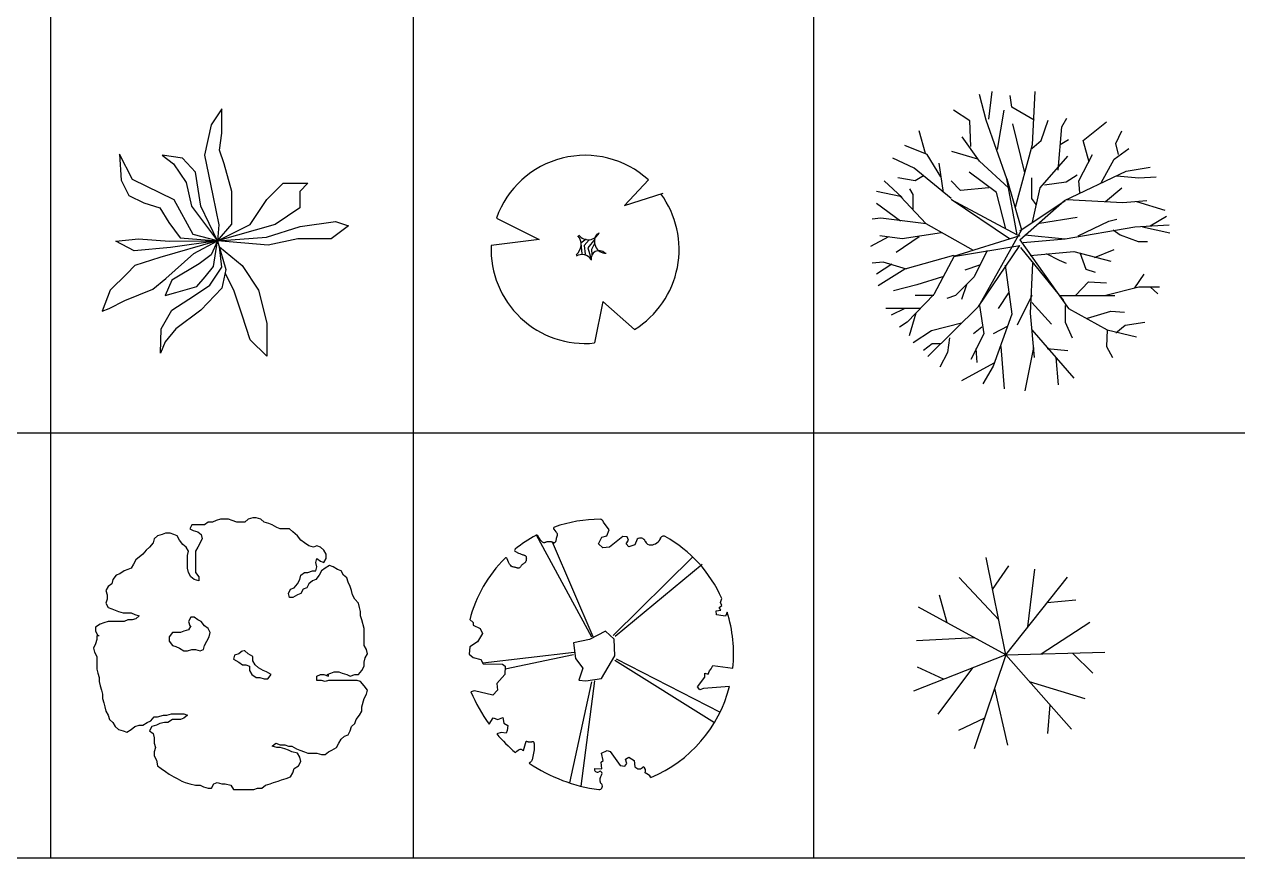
# Model space of a CAD drawing. Header units: millimetres. Extents: x -4017 to 59953, y -688 to 66564.
# Drawn here: x 37118 to 43862, y 9376 to 14005 of the extents above; entities that cross this region are included whole.
import ezdxf

# ---------------------------------------------------------------- set-up
doc = ezdxf.new("R2010")
doc.units = ezdxf.units.MM
doc.layers.add('www.cad-blocks.net', color=7, linetype='Continuous')

# ---------------------------------------------------------------- blocks, each defined once
blk = doc.blocks.new('A$C516926BB')
for p, q in [((39.7224, 38.5194), (39.7224, 0)), ((41.7391, 38.5194), (41.7391, 2.361)), ((43.9625, 38.5194), (43.9625, 0)), ((0, 2.361), (60.3118, 2.361)), ((41.7391, 2.361), (41.7391, 0)), ((0, 0), (62.4121, 0))]:
    blk.add_line(p, q)
blk = doc.blocks.new('A$C7E833217')
for p, q in [((0.6438, 1.5041), (0.6056, 1.6458)), ((0.6581, 1.5096), (0.6771, 1.6622)), ((0.7868, 1.575), (0.7773, 1.6404)), ((0.9013, 1.3679), (0.9156, 1.6622)), ((0.5532, 1.4987), (0.4626, 1.5586)), ((0.7057, 1.3406), (0.7439, 1.5586)), ((0.9108, 1.5041), (0.7868, 1.575)), ((0.5579, 1.357), (0.5532, 1.4987)), ((0.7582, 1.1772), (0.6438, 1.5041)), ((0.9489, 1.3897), (0.9871, 1.5041)), ((1.0634, 1.466), (1.092, 1.515)), ((1.1826, 1.3897), (1.3114, 1.4932)), ((0.3052, 1.3188), (0.2718, 1.4442)), ((0.8583, 1.2099), (0.7916, 1.4823)), ((1.0443, 1.2262), (1.0634, 1.466)), ((1.3638, 1.3733), (1.3972, 1.4442)), ((0.3147, 1.3134), (0.1907, 1.3624)), ((0.6056, 1.2753), (0.5102, 1.4115)), ((0.8059, 1.0191), (0.9013, 1.3679)), ((0.8965, 1.3461), (0.9489, 1.3897)), ((1.0539, 1.3679), (1.1015, 1.3951)), ((1.216, 1.2698), (1.1826, 1.3897)), ((1.3781, 1.3134), (1.3638, 1.3733)), ((0.2432, 1.2371), (0.124, 1.2916)), ((0.391, 1.1881), (0.3147, 1.3134)), ((0.5961, 1.2862), (0.453, 1.3297)), ((0.9442, 1.1281), (1.0968, 1.3025)), ((1.1588, 1.1663), (1.2351, 1.3134)), ((1.2827, 1.1554), (1.3543, 1.2862)), ((1.3543, 1.2862), (1.4353, 1.3461)), ((0.4482, 1.0682), (0.2432, 1.2371)), ((0.4053, 1.1009), (0.3815, 1.2644)), ((0.701, 1.1009), (0.5484, 1.2153)), ((0.7677, 1.1281), (0.6056, 1.2753)), ((1.0777, 1.0573), (1.421, 1.2208)), ((1.421, 1.2208), (1.5546, 1.2426)), ((0.1764, 1.0736), (0.0763, 1.1663)), ((0.248, 1.1663), (0.1526, 1.1826)), ((0.2957, 1.1935), (0.248, 1.1663)), ((0.5007, 1.1118), (0.4482, 1.1663)), ((0.8154, 0.8665), (0.7582, 1.1772)), ((0.7582, 1.1772), (0.8393, 0.8938)), ((0.8965, 1.0682), (0.8965, 1.1826)), ((0.968, 1.1445), (1.0872, 1.1608)), ((1.0872, 1.1608), (1.1492, 1.199)), ((1.1635, 1.1009), (1.1588, 1.1663)), ((1.3686, 1.1935), (1.4926, 1.1826)), ((1.4926, 1.1826), (1.5879, 1.1881)), ((0.1669, 1.0791), (0.0334, 1.1063)), ((0.31, 0.9265), (0.1669, 1.0791)), ((0.2384, 1.09), (0.2194, 1.1227)), ((0.2384, 1.0028), (0.2384, 1.09)), ((0.6581, 1.1281), (0.5007, 1.1118)), ((0.7534, 0.8992), (0.701, 1.1009)), ((0.9013, 0.9374), (0.9442, 1.1281)), ((1.3066, 1.0518), (1.3972, 1.1281)), ((0.1669, 0.9428), (0.0334, 1.0409)), ((0.7725, 0.8447), (0.4482, 1.0627)), ((0.4482, 1.0627), (0.8154, 0.8665)), ((0.8297, 0.8393), (1.0777, 1.0573)), ((0.8297, 0.8883), (1.0825, 1.0573)), ((0.9203, 1.0355), (0.8965, 1.0682)), ((1.092, 1.0627), (1.402, 1.0464)), ((1.402, 1.0464), (1.5355, 1.0573)), ((1.4783, 1.0518), (1.6356, 1.0028)), ((0.0572, 0.9592), (0.0095, 0.9537)), ((0.31, 0.9265), (0.0572, 0.9592)), ((0.9394, 0.9319), (1.1492, 0.9646)), ((1.3257, 0.9428), (1.3686, 0.9537)), ((1.5546, 0.9156), (1.6452, 0.9701)), ((0.3958, 0.8774), (0.1764, 0.8447)), ((0.5722, 0.7793), (0.31, 0.9265)), ((0.8393, 0.8938), (0.6008, 0.4687)), ((1.0825, 0.8447), (1.4687, 0.9101)), ((1.154, 0.8611), (1.3257, 0.9428)), ((1.3495, 0.8938), (1.3877, 0.8665)), ((1.4687, 0.9101), (1.6595, 0.921)), ((1.5116, 0.9101), (1.6642, 0.8774)), ((0.1001, 0.8556), (0, 0.8011)), ((0.1764, 0.8447), (0.0525, 0.8611)), ((0.2718, 0.8556), (0.1431, 0.7684)), ((0.8297, 0.8611), (0.4626, 0.7466)), ((0.8297, 0.8393), (1.1015, 0.4578)), ((0.8488, 0.8229), (1.0825, 0.8447)), ((0.8583, 0.8665), (1.0825, 0.8447)), ((1.3877, 0.8665), (1.4878, 0.8284)), ((1.4878, 0.8284), (1.5402, 0.8284)), ((0.4626, 0.7521), (0.1907, 0.6758)), ((0.4673, 0.7521), (0.3529, 0.5341)), ((0.4626, 0.7466), (0.8297, 0.8066)), ((0.6485, 0.7793), (0.577, 0.6322)), ((0.6008, 0.4687), (0.8297, 0.8066)), ((0.8345, 0.7957), (1.0729, 0.5014)), ((0.887, 0.7521), (1.1302, 0.7739)), ((0.9776, 0.763), (1.0491, 0.7248)), ((1.1302, 0.7739), (1.3352, 0.7194)), ((1.1635, 0.7684), (1.1969, 0.6758)), ((1.2446, 0.7412), (1.3543, 0.7848)), ((0.0715, 0.7139), (0.0095, 0.7085)), ((0.1192, 0.703), (0.0334, 0.6485)), ((0.1907, 0.6758), (0.0429, 0.5831)), ((0.2003, 0.6758), (0.0715, 0.7139)), ((0.6056, 0.6976), (0.5245, 0.6703)), ((0.7487, 0.6976), (0.7868, 0.4251)), ((0.9013, 0.7085), (0.887, 0.4305)), ((1.0491, 0.7248), (1.0872, 0.7085)), ((1.1969, 0.6758), (1.2494, 0.6594)), ((0.4006, 0.6322), (0.2575, 0.5886)), ((0.577, 0.6322), (0.4721, 0.5286)), ((1.4687, 0.5722), (1.5212, 0.6485)), ((0.2575, 0.5886), (0.1288, 0.5559)), ((0.5341, 0.5886), (0.5055, 0.5068)), ((0.7677, 0.545), (0.7105, 0.4578)), ((1.1397, 0.5286), (1.2112, 0.6049)), ((1.2112, 0.6049), (1.3114, 0.5995)), ((1.3018, 0.5286), (1.4926, 0.5777)), ((1.4926, 0.5777), (1.607, 0.5777)), ((1.5546, 0.5777), (1.5975, 0.5395)), ((0.3529, 0.5341), (0.205, 0.3815)), ((0.3529, 0.5286), (0.248, 0.5286)), ((0.6056, 0.4741), (0.3195, 0.1907)), ((0.4721, 0.5286), (0.4244, 0.5123)), ((0.6056, 0.4741), (0.6295, 0.3161)), ((0.8965, 0.5286), (0.8154, 0.3651)), ((0.8965, 0.4905), (1.0062, 0.3706)), ((1.0491, 0.5286), (1.359, 0.5286)), ((1.0825, 0.4741), (1.0825, 0.3815)), ((0.2766, 0.4578), (0.0858, 0.4578)), ((0.1907, 0.4578), (0.1144, 0.4196)), ((0.2527, 0.4305), (0.2146, 0.3052)), ((0.7868, 0.4251), (0.6819, 0.1362)), ((0.887, 0.4305), (0.9108, 0.1853)), ((1.1015, 0.4578), (1.3161, 0.3379)), ((1.2064, 0.4033), (1.3352, 0.4414)), ((1.3352, 0.4414), (1.4115, 0.436)), ((0.205, 0.3815), (0.1621, 0.3542)), ((0.5055, 0.376), (0.3386, 0.3324)), ((0.6199, 0.3542), (0.5722, 0.3161)), ((0.763, 0.3597), (0.6819, 0.3161)), ((0.8965, 0.3379), (1.1302, 0.0708)), ((1.0825, 0.3815), (1.1206, 0.2943)), ((1.3161, 0.3379), (1.3114, 0.2452)), ((1.3161, 0.3379), (1.4783, 0.2997)), ((1.3638, 0.3215), (1.4163, 0.3651)), ((1.4163, 0.3651), (1.5259, 0.3815)), ((0.3386, 0.3324), (0.2384, 0.267)), ((0.4387, 0.2943), (0.4292, 0.2125)), ((0.6295, 0.3161), (0.5579, 0.1744)), ((0.3433, 0.2616), (0.2957, 0.2234)), ((0.391, 0.2616), (0.3433, 0.2616)), ((0.4292, 0.2125), (0.3863, 0.1308)), ((0.5865, 0.2343), (0.5913, 0.158)), ((0.7248, 0.2452), (0.7439, 0.0109)), ((0.906, 0.2398), (0.8583, 0)), ((0.9823, 0.2343), (1.0968, 0.2234)), ((1.3114, 0.2452), (1.3447, 0.1853)), ((0.6867, 0.1526), (0.5055, 0.0545)), ((0.6819, 0.1362), (0.6247, 0.0381)), ((1.03, 0.1853), (1.0443, 0.0327))]:
    blk.add_line(p, q)
blk = doc.blocks.new('A$C07B3044A')
at = {"linetype": 'Continuous'}
for p, q in [((0.5131, 0.5225), (0.404, 1.0628)), ((0.4397, 0.886), (0.5296, 1.017)), ((0.474, 0.7164), (0.2536, 0.9522)), ((0.5131, 0.5225), (0.8569, 0.9534)), ((0.6365, 0.6771), (0.6755, 0.9975)), ((0.1874, 0.6999), (0.1449, 0.853)), ((0.7444, 0.8124), (0.9025, 0.8277)), ((0.5131, 0.5225), (0.0291, 0.7862)), ((0.7109, 0.5274), (0.9814, 0.7034)), ((0.3394, 0.6171), (0.0172, 0.5999)), ((0.5131, 0.5225), (0, 0.3212)), ((0.5131, 0.5225), (0.3375, 0)), ((0.5131, 0.5225), (1.0642, 0.5362)), ((0.5131, 0.5225), (0.8778, 0.1092)), ((0.8839, 0.5317), (0.9972, 0.4204)), ((0.1679, 0.387), (0.0233, 0.4529)), ((0.329, 0.4503), (0.135, 0.1923)), ((0.644, 0.3742), (0.9527, 0.2801)), ((0.4501, 0.335), (0.523, 0.0206)), ((0.7585, 0.2444), (0.7461, 0.086)), ((0.395, 0.1709), (0.2516, 0.1025))]:
    blk.add_line(p, q, dxfattribs=at)
blk = doc.blocks.new('A$C46640D21')
at = {"linetype": 'Continuous'}
for p, q in [((0.6374, 1.4857), (0.618, 1.4703)), ((0.6626, 1.4857), (0.6374, 1.4857)), ((0.682, 1.494), (0.6626, 1.4857)), ((0.7073, 1.5022), (0.682, 1.494)), ((0.7519, 1.5022), (0.7073, 1.5022)), ((0.7713, 1.494), (0.7519, 1.5022)), ((0.7965, 1.4857), (0.7713, 1.494)), ((0.8411, 1.4857), (0.7965, 1.4857)), ((0.8605, 1.5022), (0.8411, 1.4857)), ((0.8858, 1.5094), (0.8605, 1.5022)), ((0.9051, 1.5094), (0.8858, 1.5094)), ((0.9304, 1.5022), (0.9051, 1.5094)), ((0.9498, 1.4857), (0.9304, 1.5022)), ((0.975, 1.4785), (0.9498, 1.4857)), ((0.4016, 1.424), (0.3823, 1.4158)), ((0.4269, 1.424), (0.4016, 1.424)), ((0.4463, 1.4158), (0.4269, 1.424)), ((0.5481, 1.4703), (0.5355, 1.4477)), ((0.5355, 1.4477), (0.5549, 1.4395)), ((0.618, 1.4703), (0.5481, 1.4703)), ((0.5549, 1.4395), (0.5801, 1.4323)), ((0.5801, 1.4323), (0.5995, 1.4158)), ((0.9944, 1.4703), (0.975, 1.4785)), ((1.0197, 1.4549), (0.9944, 1.4703)), ((1.039, 1.4477), (1.0197, 1.4549)), ((1.0895, 1.4477), (1.039, 1.4477)), ((1.1089, 1.4323), (1.0895, 1.4477)), ((1.1342, 1.4086), (1.1089, 1.4323)), ((0.3317, 1.3695), (0.3124, 1.3459)), ((0.3376, 1.3932), (0.3317, 1.3695)), ((0.357, 1.4086), (0.3376, 1.3932)), ((0.3823, 1.4158), (0.357, 1.4086)), ((0.4656, 1.4086), (0.4463, 1.4158)), ((0.4783, 1.385), (0.4656, 1.4086)), ((0.4968, 1.3613), (0.4783, 1.385)), ((0.5161, 1.3459), (0.4968, 1.3613)), ((0.6054, 1.3932), (0.5801, 1.3459)), ((0.5995, 1.4158), (0.6054, 1.3932)), ((1.1535, 1.385), (1.1342, 1.4086)), ((1.1729, 1.3695), (1.1535, 1.385)), ((1.1982, 1.3541), (1.1729, 1.3695)), ((1.2234, 1.3459), (1.1982, 1.3541)), ((1.2428, 1.3541), (1.2234, 1.3459)), ((1.2621, 1.3459), (1.2428, 1.3541)), ((0.2745, 1.3068), (0.2358, 1.276)), ((0.293, 1.3305), (0.2745, 1.3068)), ((0.3124, 1.3459), (0.293, 1.3305)), ((0.5288, 1.3233), (0.5161, 1.3459)), ((0.5229, 1.2996), (0.5288, 1.3233)), ((0.5229, 1.2297), (0.5229, 1.2996)), ((0.5801, 1.3459), (0.5675, 1.3233)), ((0.5675, 1.3233), (0.5675, 1.2061)), ((1.2369, 1.2606), (1.2428, 1.2842)), ((1.2428, 1.2842), (1.2621, 1.2688)), ((1.2815, 1.3305), (1.2621, 1.3459)), ((1.2941, 1.3068), (1.2815, 1.3305)), ((1.2815, 1.2606), (1.2941, 1.2842)), ((1.2941, 1.2842), (1.2941, 1.3068)), ((0.1718, 1.2143), (0.1465, 1.1978)), ((0.1911, 1.2215), (0.1718, 1.2143)), ((0.2105, 1.2297), (0.1911, 1.2215)), ((0.2231, 1.2523), (0.2105, 1.2297)), ((0.2358, 1.276), (0.2231, 1.2523)), ((0.5288, 1.2061), (0.5229, 1.2297)), ((1.1923, 1.2061), (1.2175, 1.2143)), ((1.2175, 1.2143), (1.2369, 1.2143)), ((1.2428, 1.2369), (1.2369, 1.2606)), ((1.2369, 1.2143), (1.2428, 1.2369)), ((1.268, 1.2143), (1.2554, 1.1906)), ((1.2621, 1.2688), (1.2815, 1.2606)), ((1.2874, 1.2297), (1.268, 1.2143)), ((1.3127, 1.2451), (1.2874, 1.2297)), ((1.332, 1.2369), (1.3127, 1.2451)), ((1.3573, 1.2215), (1.332, 1.2369)), ((1.3767, 1.2143), (1.3573, 1.2215)), ((1.3893, 1.1906), (1.3767, 1.2143)), ((0.1086, 1.167), (0.1019, 1.1433)), ((0.1271, 1.1906), (0.1086, 1.167)), ((0.1465, 1.1978), (0.1271, 1.1906)), ((0.5414, 1.1824), (0.5288, 1.2061)), ((0.5608, 1.167), (0.5414, 1.1824)), ((0.586, 1.1598), (0.5608, 1.167)), ((0.5675, 1.2061), (0.586, 1.1824)), ((0.586, 1.1824), (0.586, 1.1598)), ((1.1342, 1.1433), (1.1476, 1.167)), ((1.1476, 1.167), (1.1535, 1.1906)), ((1.1535, 1.1906), (1.1729, 1.2061)), ((1.1729, 1.2061), (1.1923, 1.2061)), ((1.2175, 1.1598), (1.1982, 1.1433)), ((1.2369, 1.167), (1.2175, 1.1598)), ((1.2554, 1.1906), (1.2369, 1.167)), ((1.4087, 1.1752), (1.3893, 1.1906)), ((1.4154, 1.1516), (1.4087, 1.1752)), ((1.428, 1.1279), (1.4154, 1.1516)), ((0.0825, 1.1279), (0.0699, 1.1053)), ((0.0699, 1.1053), (0.0766, 1.0817)), ((0.0766, 1.0817), (0.0766, 1.058)), ((0.1019, 1.1433), (0.0825, 1.1279)), ((1.0836, 1.0889), (1.0963, 1.1125)), ((1.0895, 1.0662), (1.0836, 1.0889)), ((1.0963, 1.1125), (1.1156, 1.1207)), ((1.1342, 1.0817), (1.1089, 1.0662)), ((1.1156, 1.1207), (1.1342, 1.1433)), ((1.1535, 1.0889), (1.1342, 1.0817)), ((1.1662, 1.1125), (1.1535, 1.0889)), ((1.1855, 1.1207), (1.1662, 1.1125)), ((1.1982, 1.1433), (1.1855, 1.1207)), ((1.4339, 1.1053), (1.428, 1.1279)), ((1.4406, 1.0817), (1.4339, 1.1053)), ((1.4533, 1.058), (1.4406, 1.0817)), ((0.0766, 1.058), (0.0699, 1.0354)), ((0.0699, 1.0354), (0.0825, 1.0117)), ((0.0825, 1.0117), (0.1019, 1.0035)), ((1.1089, 1.0662), (1.0895, 1.0662)), ((1.4726, 1.0354), (1.4533, 1.058)), ((1.4785, 1.0117), (1.4726, 1.0354)), ((1.4853, 0.9881), (1.4785, 1.0117)), ((0.1019, 1.0035), (0.1212, 0.9963)), ((0.1212, 0.9963), (0.1406, 0.9881)), ((0.1406, 0.9881), (0.1659, 0.9809)), ((0.1659, 0.9809), (0.2105, 0.9809)), ((0.2105, 0.9809), (0.2299, 0.9727)), ((0.2358, 0.949), (0.2164, 0.9418)), ((0.2299, 0.9727), (0.2551, 0.9644)), ((0.2551, 0.9644), (0.2358, 0.949)), ((0.5414, 0.9572), (0.5288, 0.9336)), ((0.5608, 0.9572), (0.5414, 0.9572)), ((0.5801, 0.9418), (0.5608, 0.9572)), ((1.4853, 0.9644), (1.4853, 0.9881)), ((1.4912, 0.9418), (1.4853, 0.9644)), ((0.0379, 0.9182), (0.0126, 0.9027)), ((0.0126, 0.9027), (0.0126, 0.8791)), ((0.0126, 0.8791), (0.0253, 0.8555)), ((0.0573, 0.9264), (0.0379, 0.9182)), ((0.0825, 0.9336), (0.0573, 0.9264)), ((0.1718, 0.9336), (0.0825, 0.9336)), ((0.1911, 0.9418), (0.1718, 0.9336)), ((0.2164, 0.9418), (0.1911, 0.9418)), ((0.5035, 0.8791), (0.4841, 0.8719)), ((0.5288, 0.8873), (0.5035, 0.8791)), ((0.5288, 0.9336), (0.5355, 0.9099)), ((0.5414, 0.9099), (0.5288, 0.8873)), ((0.5355, 0.9099), (0.5414, 0.9099)), ((0.5995, 0.9336), (0.5801, 0.9418)), ((0.618, 0.9099), (0.5995, 0.9336)), ((0.6374, 0.8945), (0.618, 0.9099)), ((0.65, 0.8719), (0.6374, 0.8945)), ((1.5046, 0.8945), (1.4912, 0.9418)), ((1.5046, 0.801), (1.5046, 0.8945)), ((0.0194, 0.8328), (0.0126, 0.8092)), ((0.0194, 0.8555), (0.0194, 0.8328)), ((0.0253, 0.8555), (0.032, 0.8555)), ((0.4395, 0.8719), (0.421, 0.8483)), ((0.421, 0.8483), (0.421, 0.8246)), ((0.421, 0.8246), (0.4395, 0.801)), ((0.4841, 0.8719), (0.4395, 0.8719)), ((0.618, 0.801), (0.6307, 0.8246)), ((0.6307, 0.8246), (0.6441, 0.8483)), ((0.6441, 0.8483), (0.65, 0.8719)), ((0.0126, 0.8092), (0, 0.7855)), ((0, 0.7855), (0.0067, 0.7629)), ((0.0067, 0.7629), (0.0194, 0.7393)), ((0.4395, 0.801), (0.4589, 0.7938)), ((0.4589, 0.7938), (0.4783, 0.7855)), ((0.4783, 0.7855), (0.5035, 0.7701)), ((0.5035, 0.7701), (0.5229, 0.7701)), ((0.5229, 0.7701), (0.5481, 0.7783)), ((0.5481, 0.7783), (0.5675, 0.7783)), ((0.5675, 0.7783), (0.5928, 0.7701)), ((0.5928, 0.7701), (0.6121, 0.7783)), ((0.6121, 0.7783), (0.618, 0.801)), ((0.7839, 0.7465), (0.778, 0.7238)), ((0.8092, 0.7547), (0.7839, 0.7465)), ((0.8285, 0.7701), (0.8092, 0.7547)), ((0.8411, 0.7701), (0.8353, 0.7701)), ((0.8605, 0.7547), (0.8411, 0.7701)), ((0.8858, 0.7393), (0.8605, 0.7547)), ((1.5173, 0.7783), (1.5046, 0.801)), ((1.5105, 0.731), (1.5232, 0.7547)), ((1.5232, 0.7547), (1.5173, 0.7783)), ((0.0194, 0.7393), (0.0194, 0.6694)), ((0.778, 0.7238), (0.8092, 0.7084)), ((0.8092, 0.7084), (0.8285, 0.693)), ((0.8285, 0.693), (0.8479, 0.693)), ((0.8479, 0.693), (0.8673, 0.6848)), ((0.8673, 0.6848), (0.8673, 0.6611)), ((0.8858, 0.7156), (0.8858, 0.7393)), ((0.8984, 0.693), (0.8858, 0.7156)), ((0.9178, 0.6765), (0.8984, 0.693)), ((0.943, 0.6611), (0.9178, 0.6765)), ((1.4912, 0.6611), (1.5046, 0.6848)), ((1.5046, 0.7084), (1.5105, 0.731)), ((1.5046, 0.6848), (1.5046, 0.7084)), ((0.0194, 0.6694), (0.0253, 0.6457)), ((0.0253, 0.6457), (0.032, 0.6221)), ((0.032, 0.6221), (0.032, 0.5994)), ((0.8673, 0.6611), (0.8799, 0.6385)), ((0.8799, 0.6385), (0.9051, 0.6221)), ((0.9051, 0.6221), (0.9245, 0.6221)), ((0.9245, 0.6221), (0.9498, 0.6149)), ((0.9624, 0.6539), (0.943, 0.6611)), ((0.9498, 0.6149), (0.9691, 0.6149)), ((0.9877, 0.6385), (0.9624, 0.6539)), ((0.9691, 0.6149), (0.9877, 0.6385)), ((1.2428, 0.6303), (1.2621, 0.6385)), ((1.2428, 0.6066), (1.2428, 0.6303)), ((1.2621, 0.6385), (1.2815, 0.6385)), ((1.2815, 0.6385), (1.3068, 0.6303)), ((1.3, 0.6385), (1.3194, 0.6457)), ((1.3068, 0.6303), (1.3068, 0.6385)), ((1.3194, 0.6457), (1.3388, 0.6539)), ((1.3388, 0.6539), (1.364, 0.6539)), ((1.364, 0.6539), (1.3834, 0.6457)), ((1.3834, 0.6457), (1.4087, 0.6385)), ((1.4087, 0.6385), (1.428, 0.6303)), ((1.428, 0.6303), (1.4533, 0.6385)), ((1.4533, 0.6385), (1.4726, 0.6385)), ((1.4726, 0.6385), (1.4912, 0.6611)), ((0.032, 0.5994), (0.0379, 0.5758)), ((0.0379, 0.5758), (0.0446, 0.5521)), ((0.0446, 0.5521), (0.0514, 0.5295)), ((1.268, 0.6066), (1.2428, 0.6066)), ((1.2874, 0.5994), (1.268, 0.6066)), ((1.3068, 0.6066), (1.2874, 0.5994)), ((1.4659, 0.6066), (1.3068, 0.6066)), ((1.4853, 0.5994), (1.4659, 0.6066)), ((1.5046, 0.5758), (1.4853, 0.5994)), ((1.5232, 0.5521), (1.5046, 0.5758)), ((1.5173, 0.5295), (1.5232, 0.5521)), ((0.0514, 0.5295), (0.0514, 0.5059)), ((0.0514, 0.5059), (0.0573, 0.4822)), ((0.0573, 0.4822), (0.064, 0.4586)), ((1.4912, 0.4586), (1.5046, 0.5059)), ((1.5046, 0.5059), (1.5173, 0.5295)), ((0.064, 0.4586), (0.0699, 0.436)), ((0.0699, 0.436), (0.0825, 0.4123)), ((0.0825, 0.4123), (0.0893, 0.3887)), ((0.357, 0.4041), (0.389, 0.4123)), ((0.389, 0.4123), (0.4084, 0.4123)), ((0.4084, 0.4123), (0.4336, 0.4205)), ((0.4336, 0.4205), (0.5035, 0.4205)), ((0.5035, 0.4205), (0.5229, 0.4123)), ((0.5229, 0.4123), (0.5035, 0.3969)), ((1.46, 0.3887), (1.4785, 0.4123)), ((1.4785, 0.4123), (1.4912, 0.436)), ((1.4912, 0.436), (1.4912, 0.4586)), ((0.0893, 0.3887), (0.1086, 0.3732)), ((0.1086, 0.3732), (0.1212, 0.3496)), ((0.1212, 0.3496), (0.1406, 0.3342)), ((0.2105, 0.3342), (0.2299, 0.3496)), ((0.2299, 0.3496), (0.2551, 0.3578)), ((0.2551, 0.3578), (0.2745, 0.3578)), ((0.2745, 0.3578), (0.2997, 0.3732)), ((0.2997, 0.3732), (0.3191, 0.3815)), ((0.325, 0.3496), (0.3124, 0.327)), ((0.3191, 0.3815), (0.3376, 0.4041)), ((0.3503, 0.3578), (0.325, 0.3496)), ((0.3376, 0.4041), (0.357, 0.4041)), ((0.3696, 0.366), (0.3503, 0.3578)), ((0.3949, 0.3732), (0.3696, 0.366)), ((0.4143, 0.3732), (0.3949, 0.3732)), ((0.4395, 0.3887), (0.4143, 0.3732)), ((0.4841, 0.3887), (0.4395, 0.3887)), ((0.5035, 0.3969), (0.4841, 0.3887)), ((1.428, 0.327), (1.4339, 0.3496)), ((1.4339, 0.3496), (1.4533, 0.366)), ((1.4533, 0.366), (1.46, 0.3887)), ((0.1406, 0.3342), (0.1659, 0.327)), ((0.1659, 0.327), (0.1852, 0.3187)), ((0.1852, 0.3187), (0.2105, 0.3342)), ((0.3124, 0.327), (0.3317, 0.3115)), ((0.3317, 0.3115), (0.3376, 0.2879)), ((0.3376, 0.2879), (0.3376, 0.257)), ((1.364, 0.257), (1.3767, 0.2797)), ((1.3767, 0.2797), (1.396, 0.2961)), ((1.396, 0.2961), (1.4154, 0.3033)), ((1.4154, 0.3033), (1.428, 0.327)), ((0.3376, 0.257), (0.3444, 0.2334)), ((0.3444, 0.2334), (0.3376, 0.2098)), ((0.3376, 0.2098), (0.3376, 0.1871)), ((0.9944, 0.2416), (1.0138, 0.257)), ((1.0197, 0.2334), (0.9944, 0.2416)), ((1.0138, 0.257), (1.039, 0.2488)), ((1.039, 0.2334), (1.0197, 0.2334)), ((1.039, 0.2488), (1.0643, 0.2488)), ((1.0643, 0.2252), (1.039, 0.2334)), ((1.0643, 0.2488), (1.0836, 0.2416)), ((1.0836, 0.218), (1.0643, 0.2252)), ((1.0836, 0.2416), (1.103, 0.2416)), ((1.103, 0.2098), (1.0836, 0.218)), ((1.103, 0.2416), (1.1283, 0.2252)), ((1.1342, 0.2026), (1.103, 0.2098)), ((1.1283, 0.2252), (1.1476, 0.218)), ((1.1476, 0.1789), (1.1342, 0.2026)), ((1.1476, 0.218), (1.1729, 0.2098)), ((1.1729, 0.2098), (1.1923, 0.2026)), ((1.1923, 0.2026), (1.2428, 0.2026)), ((1.2428, 0.2026), (1.268, 0.1943)), ((1.2874, 0.1943), (1.3068, 0.2098)), ((1.3068, 0.2098), (1.3261, 0.218)), ((1.3261, 0.218), (1.3514, 0.2334)), ((1.3514, 0.2334), (1.364, 0.257)), ((0.3376, 0.1871), (0.3503, 0.1635)), ((0.3503, 0.1635), (0.357, 0.1326)), ((1.1409, 0.1326), (1.1535, 0.1553)), ((1.1535, 0.1553), (1.1476, 0.1789)), ((1.268, 0.1943), (1.2874, 0.1943)), ((0.357, 0.1326), (0.3764, 0.1162)), ((0.3764, 0.1162), (0.4016, 0.1008)), ((0.4016, 0.1008), (0.421, 0.0853)), ((0.421, 0.0853), (0.4463, 0.0699)), ((0.4463, 0.0699), (0.4656, 0.0617)), ((1.071, 0.0617), (1.0963, 0.0699)), ((1.0963, 0.0699), (1.1089, 0.0936)), ((1.1089, 0.0936), (1.1156, 0.1162)), ((1.1156, 0.1162), (1.1409, 0.1326)), ((0.4656, 0.0617), (0.4909, 0.0463)), ((0.4909, 0.0463), (0.5102, 0.0391)), ((0.5102, 0.0391), (0.5355, 0.0308)), ((0.5355, 0.0308), (0.5675, 0.0236)), ((0.5675, 0.0236), (0.5928, 0.0236)), ((0.5928, 0.0236), (0.6121, 0.0154)), ((0.6121, 0.0154), (0.6374, 0.0072)), ((0.6374, 0.0072), (0.6568, 0.0072)), ((0.6568, 0.0072), (0.6694, 0.0308)), ((0.6694, 0.0308), (0.6887, 0.0391)), ((0.6887, 0.0391), (0.714, 0.0308)), ((0.714, 0.0308), (0.7334, 0.0308)), ((0.7334, 0.0308), (0.7645, 0.0236)), ((0.7645, 0.0236), (0.778, 0)), ((0.8925, 0), (0.9119, 0.0072)), ((0.9119, 0.0072), (0.9371, 0.0072)), ((0.9371, 0.0072), (0.9565, 0.0236)), ((0.9565, 0.0236), (0.9818, 0.0308)), ((0.9818, 0.0308), (1.0011, 0.0391)), ((1.0011, 0.0391), (1.0264, 0.0463)), ((1.0264, 0.0463), (1.0458, 0.0545)), ((1.0458, 0.0545), (1.071, 0.0617)), ((0.778, 0), (0.8925, 0))]:
    blk.add_line(p, q, dxfattribs=at)
blk = doc.blocks.new('A$C10150FBB')
for p, q in [((0.6655, 1.3749), (0.6065, 1.2847)), ((0.6655, 1.2396), (0.6655, 1.3749)), ((0.6065, 1.2847), (0.5686, 1.1178)), ((0.6528, 1.1448), (0.6655, 1.2396)), ((0.0969, 1.1222), (0.1053, 0.9778)), ((0.1685, 0.9824), (0.0969, 1.1222)), ((0.4464, 1.0997), (0.3327, 1.1178)), ((0.3327, 1.1178), (0.3959, 1.0681)), ((0.518, 1.023), (0.4464, 1.0997)), ((0.5686, 1.1178), (0.6149, 0.8921)), ((0.6781, 1.0681), (0.6528, 1.1448)), ((0.3959, 1.0681), (0.4675, 0.9643)), ((0.5475, 0.8334), (0.518, 1.023)), ((0.7202, 0.9146), (0.6781, 1.0681)), ((0.1053, 0.9778), (0.1474, 0.8921)), ((0.4001, 0.8695), (0.1685, 0.9824)), ((0.4675, 0.9643), (0.497, 0.8334)), ((0.9147, 0.8699), (1.0062, 0.9615)), ((1.0062, 0.9615), (1.1436, 0.9615)), ((1.1436, 0.9615), (1.0978, 0.9157)), ((0.1474, 0.8921), (0.2316, 0.8515)), ((0.6149, 0.8921), (0.6486, 0.7297)), ((0.7202, 0.7341), (0.7202, 0.9146)), ((1.0978, 0.9157), (1.0978, 0.8241)), ((0.2316, 0.8515), (0.3201, 0.8244)), ((0.3201, 0.8244), (0.3706, 0.7431)), ((0.5054, 0.6755), (0.4001, 0.8695)), ((0.497, 0.8334), (0.64, 0.641)), ((0.64, 0.641), (0.5475, 0.8334)), ((0.8231, 0.7326), (0.9147, 0.8699)), ((1.0978, 0.8241), (0.9605, 0.7326)), ((0.3706, 0.7431), (0.4338, 0.6575)), ((1.0993, 0.7207), (1.2973, 0.7477)), ((1.2973, 0.7477), (1.3688, 0.7251)), ((0.64, 0.641), (0.5054, 0.6755)), ((0.64, 0.641), (0.7202, 0.7341)), ((0.9605, 0.7326), (0.64, 0.641)), ((0.64, 0.641), (0.8231, 0.7326)), ((0.6486, 0.7297), (0.64, 0.641)), ((0.914, 0.6619), (1.0993, 0.7207)), ((1.3688, 0.7251), (1.2719, 0.6529)), ((0.0758, 0.6393), (0.2021, 0.6529)), ((0.1769, 0.5853), (0.0758, 0.6393)), ((0.2021, 0.6529), (0.3749, 0.6393)), ((0.64, 0.641), (0.3195, 0.5494)), ((0.3749, 0.6393), (0.64, 0.641)), ((0.64, 0.641), (0.379, 0.6033)), ((0.4338, 0.6575), (0.64, 0.641)), ((0.5096, 0.5717), (0.64, 0.641)), ((0.64, 0.641), (0.6065, 0.5627)), ((0.6191, 0.4995), (0.64, 0.641)), ((0.64, 0.641), (0.914, 0.6619)), ((0.9224, 0.6169), (0.64, 0.641)), ((0.64, 0.641), (0.6865, 0.4814)), ((0.6528, 0.6078), (0.7773, 0.5036)), ((0.6655, 0.495), (0.6528, 0.6078)), ((1.0866, 0.6529), (0.9224, 0.6169)), ((1.2719, 0.6529), (1.0866, 0.6529)), ((0.379, 0.6033), (0.1769, 0.5853)), ((0.3195, 0.5494), (0.1821, 0.5036)), ((0.3538, 0.4318), (0.5096, 0.5717)), ((0.6065, 0.5627), (0.5391, 0.513)), ((0.1821, 0.5036), (0.1363, 0.4579)), ((0.5391, 0.513), (0.3874, 0.4228)), ((0.5728, 0.4408), (0.6191, 0.4995)), ((0.5981, 0.3957), (0.6655, 0.495)), ((0.6865, 0.4814), (0.6655, 0.3776)), ((0.7773, 0.5036), (0.8689, 0.3663)), ((0.1363, 0.4579), (0.0447, 0.3663)), ((0.2822, 0.3732), (0.3538, 0.4318)), ((0.3874, 0.4228), (0.3495, 0.337)), ((0.5264, 0.3866), (0.5728, 0.4408)), ((0.7315, 0.3663), (0.6857, 0.4579)), ((0.0447, 0.3663), (0, 0.2513)), ((0.1263, 0.31), (0.2822, 0.3732)), ((0.3495, 0.337), (0.4085, 0.355)), ((0.4085, 0.355), (0.5264, 0.3866)), ((0.5138, 0.337), (0.5981, 0.3957)), ((0.6655, 0.3776), (0.5475, 0.2558)), ((0.7773, 0.2289), (0.7315, 0.3663)), ((0.8689, 0.3663), (0.9147, 0.1831)), ((0.0379, 0.2648), (0.1263, 0.31)), ((0.3874, 0.2558), (0.5138, 0.337)), ((0, 0.2513), (0.0379, 0.2648)), ((0.3285, 0.152), (0.3874, 0.2558)), ((0.5475, 0.2558), (0.4085, 0.152)), ((0.8231, 0.0916), (0.7773, 0.2289)), ((0.3243, 0.0167), (0.3285, 0.152)), ((0.4085, 0.152), (0.3495, 0.0798)), ((0.9147, 0.1831), (0.9147, 0)), ((0.3495, 0.0798), (0.3243, 0.0167)), ((0.9147, 0), (0.8231, 0.0916))]:
    blk.add_line(p, q)
blk = doc.blocks.new('A$C2E202C32')
for p, q in [((0.8739, 0.9063), (0.7407, 0.7637)), ((0.7407, 0.7637), (0.9558, 0.8325)), ((0.0295, 0.6943), (0.2674, 0.5745)), ((0.2674, 0.5745), (0, 0.5408)), ((0.5276, 0.5771), (0.4982, 0.5539)), ((0.4982, 0.5539), (0.5036, 0.4944)), ((0.5445, 0.5726), (0.5169, 0.5424)), ((0.5169, 0.5424), (0.5231, 0.4926)), ((0.5765, 0.5771), (0.5374, 0.5282)), ((0.5738, 0.5522), (0.5578, 0.5202)), ((0.5374, 0.5282), (0.5559, 0.4653)), ((0.5578, 0.5202), (0.5605, 0.489)), ((0.6202, 0.2306), (0.5741, 0)), ((0.7973, 0.0757), (0.6202, 0.2306))]:
    blk.add_line(p, q)
for centre, radius, start, end in [((0.5221, 0.5199), 0.5225, 47.68144, 160.51208), ((0.5221, 0.5199), 0.5225, 301.77827, 36.20795), ((0.5397, 0.6402), 0.0668, 217.31287, 335.84144), ((0.6386, 0.5637), 0.0648, 136.21376, 271.31486), ((0.5221, 0.5199), 0.5225, 177.70912, 275.70891), ((0.4266, 0.5471), 0.0737, 309.49371, 40.97194), ((0.5063, 0.431), 0.0602, 33.1433, 123.09603), ((0.5994, 0.4691), 0.0437, 43.13715, 192.6253)]:
    blk.add_arc(centre, radius, start, end)
blk = doc.blocks.new('A$C414F5E78')
at = {"linetype": 'Continuous'}
for p, q in [((0.7784, 1.4424), (0.7469, 1.485)), ((0.4714, 1.4457), (0.4833, 1.4321)), ((0.4833, 1.4321), (0.4861, 1.4283)), ((0.4861, 1.4283), (0.4881, 1.4249)), ((0.4881, 1.4249), (0.4893, 1.4219)), ((0.4893, 1.4219), (0.4901, 1.4193)), ((0.4901, 1.4193), (0.4903, 1.4169)), ((0.4903, 1.4169), (0.4903, 1.4148)), ((0.7662, 1.4085), (0.7784, 1.4424)), ((0.6821, 0.8459), (0.3755, 1.4129)), ((0.3976, 1.386), (0.3817, 1.4096)), ((0.4033, 1.3789), (0.3976, 1.386)), ((0.4081, 1.3744), (0.4033, 1.3789)), ((0.4122, 1.3719), (0.4081, 1.3744)), ((0.4157, 1.3709), (0.4122, 1.3719)), ((0.4187, 1.3711), (0.4157, 1.3709)), ((0.4215, 1.372), (0.4187, 1.3711)), ((0.4241, 1.3731), (0.4215, 1.372)), ((0.4267, 1.374), (0.4241, 1.3731)), ((0.4293, 1.3746), (0.4267, 1.374)), ((0.4319, 1.3751), (0.4293, 1.3746)), ((0.4346, 1.3755), (0.4319, 1.3751)), ((0.4372, 1.3757), (0.4346, 1.3755)), ((0.4398, 1.3758), (0.4372, 1.3757)), ((0.4424, 1.3758), (0.4398, 1.3758)), ((0.4449, 1.3758), (0.4424, 1.3758)), ((0.4474, 1.3758), (0.4449, 1.3758)), ((0.4498, 1.3758), (0.4474, 1.3758)), ((0.4522, 1.3758), (0.4498, 1.3758)), ((0.4545, 1.3756), (0.4522, 1.3758)), ((0.4566, 1.3754), (0.4545, 1.3756)), ((0.4587, 1.3751), (0.4566, 1.3754)), ((0.4606, 1.3747), (0.4587, 1.3751)), ((0.4624, 1.3741), (0.4606, 1.3747)), ((0.464, 1.3734), (0.4624, 1.3741)), ((0.6892, 0.8477), (0.4632, 1.3737)), ((0.4654, 1.3725), (0.464, 1.3734)), ((0.4668, 1.3717), (0.4654, 1.3725)), ((0.468, 1.3708), (0.4668, 1.3717)), ((0.4692, 1.3701), (0.468, 1.3708)), ((0.4704, 1.3695), (0.4692, 1.3701)), ((0.4715, 1.3692), (0.4704, 1.3695)), ((0.4727, 1.3692), (0.4715, 1.3692)), ((0.4739, 1.3696), (0.4727, 1.3692)), ((0.4751, 1.3703), (0.4739, 1.3696)), ((0.4763, 1.3713), (0.4751, 1.3703)), ((0.4775, 1.3726), (0.4763, 1.3713)), ((0.4786, 1.3743), (0.4775, 1.3726)), ((0.4797, 1.3761), (0.4786, 1.3743)), ((0.4807, 1.3782), (0.4797, 1.3761)), ((0.4816, 1.3804), (0.4807, 1.3782)), ((0.4824, 1.3829), (0.4816, 1.3804)), ((0.483, 1.3854), (0.4824, 1.3829)), ((0.4836, 1.388), (0.483, 1.3854)), ((0.4841, 1.3906), (0.4836, 1.388)), ((0.4846, 1.3932), (0.4841, 1.3906)), ((0.4851, 1.3957), (0.4846, 1.3932)), ((0.4855, 1.398), (0.4851, 1.3957)), ((0.486, 1.4002), (0.4855, 1.398)), ((0.4865, 1.4021), (0.486, 1.4002)), ((0.4871, 1.4038), (0.4865, 1.4021)), ((0.4876, 1.4053), (0.4871, 1.4038)), ((0.4882, 1.4068), (0.4876, 1.4053)), ((0.4887, 1.4083), (0.4882, 1.4068)), ((0.4892, 1.4097), (0.4887, 1.4083)), ((0.4896, 1.4113), (0.4892, 1.4097)), ((0.49, 1.4129), (0.4896, 1.4113)), ((0.4903, 1.4148), (0.49, 1.4129)), ((0.7195, 1.3653), (0.7388, 1.4019)), ((0.7445, 1.3423), (0.7195, 1.3653)), ((0.7388, 1.4019), (0.7662, 1.4085)), ((0.8541, 1.4055), (0.7801, 1.347)), ((0.8797, 1.4039), (0.8541, 1.4055)), ((0.8728, 1.3645), (0.8862, 1.3852)), ((0.8884, 1.3479), (0.8728, 1.3645)), ((0.8862, 1.3852), (0.8797, 1.4039)), ((0.9214, 1.3598), (0.8884, 1.3479)), ((0.9351, 1.3911), (0.9214, 1.3598)), ((1.0626, 1.3928), (1.0662, 1.3976)), ((0.2197, 1.2621), (0.2121, 1.2819)), ((0.2575, 1.3225), (0.275, 1.3136)), ((0.275, 1.3136), (0.2823, 1.3103)), ((0.2823, 1.3103), (0.2888, 1.3078)), ((0.2888, 1.3078), (0.2945, 1.3059)), ((0.2945, 1.3059), (0.2995, 1.3043)), ((0.2995, 1.3043), (0.3037, 1.3031)), ((0.3037, 1.3031), (0.3073, 1.3019)), ((0.3073, 1.3019), (0.3103, 1.3008)), ((0.3103, 1.3008), (0.3127, 1.2994)), ((0.3127, 1.2994), (0.3146, 1.2979)), ((0.3146, 1.2979), (0.3161, 1.2962)), ((0.3161, 1.2962), (0.3171, 1.2943)), ((0.3171, 1.2943), (0.3178, 1.2922)), ((0.3178, 1.2922), (0.3182, 1.2899)), ((0.3182, 1.2899), (0.3184, 1.2875)), ((0.3184, 1.2821), (0.3183, 1.2793)), ((0.3184, 1.2875), (0.3185, 1.2849)), ((0.3185, 1.2849), (0.3184, 1.2821)), ((0.7801, 1.347), (0.7445, 1.3423)), ((0.8019, 0.8565), (1.243, 1.2917)), ((0.2247, 1.2523), (0.2197, 1.2621)), ((0.2297, 1.2454), (0.2247, 1.2523)), ((0.2345, 1.2407), (0.2297, 1.2454)), ((0.2393, 1.2379), (0.2345, 1.2407)), ((0.2438, 1.2363), (0.2393, 1.2379)), ((0.2482, 1.2354), (0.2438, 1.2363)), ((0.2523, 1.2347), (0.2482, 1.2354)), ((0.2563, 1.2338), (0.2523, 1.2347)), ((0.2599, 1.2328), (0.2563, 1.2338)), ((0.2634, 1.2317), (0.2599, 1.2328)), ((0.2666, 1.2306), (0.2634, 1.2317)), ((0.2696, 1.2297), (0.2666, 1.2306)), ((0.2724, 1.2292), (0.2696, 1.2297)), ((0.275, 1.2291), (0.2724, 1.2292)), ((0.2774, 1.2297), (0.275, 1.2291)), ((0.2797, 1.2308), (0.2774, 1.2297)), ((0.2819, 1.2326), (0.2797, 1.2308)), ((0.2839, 1.2348), (0.2819, 1.2326)), ((0.2859, 1.2374), (0.2839, 1.2348)), ((0.2879, 1.2401), (0.2859, 1.2374)), ((0.29, 1.2429), (0.2879, 1.2401)), ((0.2921, 1.2456), (0.29, 1.2429)), ((0.2944, 1.2481), (0.2921, 1.2456)), ((0.2968, 1.2503), (0.2944, 1.2481)), ((0.2993, 1.2522), (0.2968, 1.2503)), ((0.3019, 1.254), (0.2993, 1.2522)), ((0.3045, 1.2557), (0.3019, 1.254)), ((0.3069, 1.2573), (0.3045, 1.2557)), ((0.3092, 1.259), (0.3069, 1.2573)), ((0.3113, 1.2609), (0.3092, 1.259)), ((0.3132, 1.2629), (0.3113, 1.2609)), ((0.3147, 1.2653), (0.3132, 1.2629)), ((0.3159, 1.2678), (0.3147, 1.2653)), ((0.3168, 1.2706), (0.3159, 1.2678)), ((0.3175, 1.2734), (0.3168, 1.2706)), ((0.318, 1.2763), (0.3175, 1.2734)), ((0.3183, 1.2793), (0.318, 1.2763)), ((0.8116, 0.8515), (1.2965, 1.2515)), ((1.3905, 1.0117), (1.4044, 1.0217)), ((1.4002, 0.9963), (1.3905, 1.0117)), ((1.3967, 1.0383), (1.4051, 1.0607)), ((1.4044, 1.0217), (1.3967, 1.0383)), ((1.3729, 0.9927), (1.4002, 0.9963)), ((1.3745, 0.9709), (1.3729, 0.9927)), ((1.4129, 0.9653), (1.3745, 0.9709)), ((1.4254, 0.9624), (1.4129, 0.9653)), ((1.4339, 0.986), (1.4254, 0.9624)), ((0.004, 0.9436), (0.0234, 0.9287)), ((0.0234, 0.9287), (0.0227, 0.9128)), ((0.0227, 0.9128), (0.0624, 0.8949)), ((0.0624, 0.8949), (0.075, 0.8671)), ((0.7578, 0.879), (0.6693, 0.8343)), ((0.8063, 0.8352), (0.7578, 0.879)), ((0.0468, 0.821), (0.0051, 0.7926)), ((0.075, 0.8671), (0.0468, 0.821)), ((0.6693, 0.8343), (0.5803, 0.8157)), ((0.5803, 0.8157), (0.5926, 0.7282)), ((0.8111, 0.7429), (0.8063, 0.8352)), ((0.0051, 0.7926), (0, 0.7514)), ((0, 0.7514), (0.0235, 0.7328)), ((0.5836, 0.7608), (0.0766, 0.7014)), ((0.5797, 0.7478), (0.2002, 0.6691)), ((0.7364, 0.6168), (0.8111, 0.7429)), ((0.0235, 0.7328), (0.0648, 0.7218)), ((0.0648, 0.7218), (0.0784, 0.6982)), ((0.0784, 0.6982), (0.186, 0.6968)), ((0.186, 0.6968), (0.2007, 0.6846)), ((0.2007, 0.6846), (0.1991, 0.6396)), ((0.5926, 0.7282), (0.6321, 0.6735)), ((0.81, 0.7193), (1.3637, 0.3717)), ((0.8171, 0.726), (1.3949, 0.429)), ((1.3452, 0.6704), (1.3557, 0.6885)), ((1.3557, 0.6885), (1.4659, 0.6742)), ((0.1991, 0.6396), (0.1554, 0.5898)), ((0.6321, 0.6735), (0.6102, 0.6068)), ((0.6488, 0.6045), (0.7364, 0.6168)), ((1.2696, 0.5701), (1.3108, 0.6244)), ((1.3108, 0.6244), (1.3112, 0.6465)), ((1.3112, 0.6465), (1.3289, 0.6409)), ((1.3289, 0.6409), (1.3364, 0.6597)), ((1.3364, 0.6597), (1.3452, 0.6704)), ((0.0307, 0.5484), (0.0109, 0.5434)), ((0.1317, 0.5251), (0.0307, 0.5484)), ((0.1582, 0.5511), (0.1317, 0.5251)), ((0.1554, 0.5898), (0.1582, 0.5511)), ((0.6808, 0.5983), (0.5592, 0.0367)), ((0.6102, 0.6068), (0.6488, 0.6045)), ((0.6973, 0.6036), (0.6219, 0.0187)), ((1.2819, 0.5546), (1.2696, 0.5701)), ((1.3024, 0.561), (1.2819, 0.5546)), ((1.4474, 0.5723), (1.3024, 0.561)), ((0.1123, 0.3624), (0.1343, 0.3983)), ((0.1343, 0.3983), (0.1599, 0.3897)), ((0.1599, 0.3897), (0.1871, 0.3999)), ((0.1871, 0.3999), (0.1935, 0.3681)), ((0.1935, 0.3681), (0.2153, 0.3548)), ((0.2153, 0.3548), (0.2119, 0.328)), ((0.1788, 0.3163), (0.1539, 0.3094)), ((0.2056, 0.3129), (0.1788, 0.3163)), ((0.2119, 0.328), (0.2056, 0.3129)), ((0.2574, 0.2056), (0.2662, 0.2138)), ((0.2662, 0.2138), (0.2734, 0.2195)), ((0.2734, 0.2195), (0.2791, 0.2228)), ((0.2791, 0.2228), (0.2836, 0.2244)), ((0.2836, 0.2244), (0.2872, 0.2245)), ((0.2872, 0.2245), (0.2901, 0.2237)), ((0.2901, 0.2237), (0.2926, 0.2222)), ((0.2926, 0.2222), (0.2949, 0.2206)), ((0.2949, 0.2206), (0.2972, 0.2191)), ((0.2972, 0.2191), (0.2996, 0.2179)), ((0.2996, 0.2179), (0.3021, 0.2168)), ((0.3021, 0.2168), (0.3168, 0.2691)), ((0.3168, 0.2691), (0.3194, 0.2683)), ((0.3194, 0.2683), (0.3219, 0.2676)), ((0.3219, 0.2676), (0.3244, 0.267)), ((0.3244, 0.267), (0.3268, 0.2664)), ((0.3268, 0.2664), (0.3293, 0.2659)), ((0.3293, 0.2659), (0.3317, 0.2654)), ((0.3317, 0.2654), (0.334, 0.2649)), ((0.334, 0.2649), (0.3362, 0.2645)), ((0.3362, 0.2645), (0.3384, 0.2642)), ((0.3384, 0.2642), (0.3404, 0.2641)), ((0.3404, 0.2641), (0.3424, 0.2641)), ((0.3424, 0.2641), (0.3443, 0.2643)), ((0.3443, 0.2643), (0.346, 0.2646)), ((0.346, 0.2646), (0.3476, 0.2651)), ((0.3476, 0.2651), (0.3491, 0.2657)), ((0.3491, 0.2657), (0.3505, 0.2662)), ((0.3626, 0.2203), (0.3502, 0.1652)), ((0.3505, 0.2662), (0.3518, 0.2666)), ((0.3518, 0.2666), (0.3531, 0.2669)), ((0.3531, 0.2669), (0.3543, 0.267)), ((0.3543, 0.267), (0.3554, 0.2667)), ((0.3554, 0.2667), (0.3565, 0.2661)), ((0.3565, 0.2661), (0.3575, 0.2652)), ((0.3575, 0.2652), (0.3585, 0.2639)), ((0.3585, 0.2639), (0.3593, 0.2623)), ((0.3593, 0.2623), (0.3601, 0.2605)), ((0.3601, 0.2605), (0.3607, 0.2585)), ((0.3607, 0.2585), (0.3613, 0.2562)), ((0.3613, 0.2562), (0.3616, 0.2538)), ((0.3616, 0.2358), (0.3615, 0.2336)), ((0.3615, 0.2336), (0.3616, 0.2316)), ((0.3616, 0.2538), (0.3618, 0.2513)), ((0.3617, 0.2407), (0.3616, 0.2382)), ((0.3616, 0.2382), (0.3616, 0.2358)), ((0.3616, 0.2316), (0.3618, 0.2298)), ((0.3618, 0.2433), (0.3617, 0.2407)), ((0.3618, 0.2513), (0.3619, 0.2486)), ((0.3619, 0.246), (0.3618, 0.2433)), ((0.3618, 0.2298), (0.362, 0.2282)), ((0.3619, 0.2486), (0.3619, 0.246)), ((0.362, 0.2282), (0.3622, 0.2266)), ((0.3622, 0.2266), (0.3624, 0.2251)), ((0.3624, 0.2251), (0.3625, 0.2236)), ((0.3625, 0.2236), (0.3626, 0.222)), ((0.3626, 0.222), (0.3626, 0.2203)), ((0.7367, 0.2014), (0.7669, 0.2169)), ((0.7669, 0.2169), (0.7848, 0.2106)), ((0.7848, 0.2106), (0.8404, 0.1343)), ((0.3396, 0.1499), (0.335, 0.1466)), ((0.3431, 0.153), (0.3396, 0.1499)), ((0.3458, 0.1559), (0.3431, 0.153)), ((0.3477, 0.1585), (0.3458, 0.1559)), ((0.349, 0.1609), (0.3477, 0.1585)), ((0.3498, 0.1632), (0.349, 0.1609)), ((0.3502, 0.1652), (0.3498, 0.1632)), ((0.7348, 0.1512), (0.7454, 0.161)), ((0.7374, 0.1152), (0.7348, 0.1512)), ((0.7454, 0.161), (0.7367, 0.2014)), ((0.8654, 0.129), (0.8767, 0.1453)), ((0.8693, 0.1688), (0.8888, 0.1806)), ((0.8767, 0.1453), (0.8693, 0.1688)), ((0.8888, 0.1806), (0.9174, 0.1604)), ((0.9174, 0.1604), (0.9222, 0.1265)), ((0.6984, 0.1171), (0.7374, 0.1152)), ((0.8404, 0.1343), (0.8654, 0.129)), ((0.7322, 0.0347), (0.7306, 0.0356))]:
    blk.add_line(p, q, dxfattribs=at)
for centre, radius, start, end in [((0.7251, 0.7558), 0.7452, 89.73621, 109.65663), ((0.7285, 1.4824), 0.0186, 8.04686, 89.73621), ((0.477, 1.4506), 0.00745, 109.65663, 221.24007), ((0.7251, 0.7558), 0.7452, 118.29081, 129.00089), ((0.3755, 1.4055), 0.00745, 34.03054, 118.29081), ((0.9528, 1.3684), 0.0288, 20.84154, 127.951), ((1.0094, 1.39), 0.0317, 200.84154, 274.29553), ((1.007, 1.4224), 0.0642, 274.29553, 337.29101), ((1.0809, 1.3893), 0.0186, 60.68154, 169.15963), ((0.7251, 0.7558), 0.7452, 24.15053, 60.68154), ((0.7251, 0.7558), 0.7452, 134.81449, 165.40615), ((0.2052, 1.2792), 0.00745, 21.03216, 134.81449), ((0.2609, 1.3292), 0.00745, 129.00089, 243.02719), ((0.7251, 0.7558), 0.7452, 353.70744, 17.99454), ((0.8374, 0.8878), 0.8954, 202.61884, 215.92866), ((0.7251, 0.7558), 0.7452, 292.56042, 345.74051), ((0.8374, 0.8878), 0.8954, 220.23904, 229.6297), ((0.8374, 0.8878), 0.8954, 235.8672, 262.50919), ((0.7124, 0.1117), 0.015, 158.89401, 303.9465), ((0.7275, 0.0893), 0.012, 320.95053, 123.9465), ((0.7716, 0.0535), 0.0448, 140.95053, 203.5148), ((0.9454, 0.1436), 0.0288, 216.47655, 323.58601), ((0.9527, 0.1025), 0.0287, 339.13389, 56.45782), ((0.9577, 0.0319), 0.0642, 33.8547, 70.13201), ((0.7231, 0.0185), 0.0186, 262.50919, 60.87983)]:
    blk.add_arc(centre, radius, start, end, dxfattribs=at)

msp = doc.modelspace()

# ---------------------------------------------------------------- block references
at = {"xscale": 1000, "yscale": 1000, "zscale": 1000}
for name, p in [('A$C7E833217', (41820.7, 11969.2)), ('A$C10150FBB', (37551.3, 12161)), ('A$C2E202C32', (39712.8, 12234.7)), ('A$C46640D21', (37502.2, 9754.3)), ('A$C414F5E78', (39590, 9754.3)), ('A$C07B3044A', (42059.5, 9980.3))]:
    msp.add_blockref(name, p, dxfattribs=at)
at = {"layer": 'www.cad-blocks.net', "color": 155, "true_color": 0x546d8e, "xscale": 1000, "yscale": 1000, "zscale": 1000}
msp.add_blockref('A$C516926BB', (-2458.7, 9375.6), dxfattribs=at)

doc.saveas('drawing.dxf')
